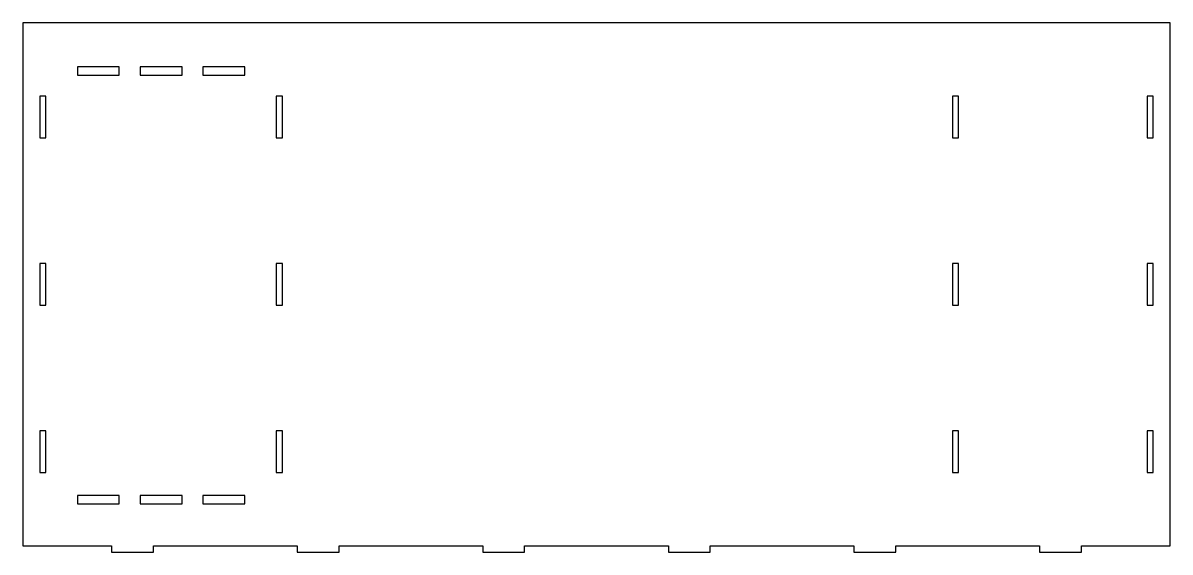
# Model space of a CAD drawing. Header units: millimetres. Extents: x 0 to 548, y -3 to 250.
import ezdxf

# ---------------------------------------------------------------- set-up
doc = ezdxf.new("R2010")
doc.units = ezdxf.units.MM

msp = doc.modelspace()

# ---------------------------------------------------------------- linework, layer by layer
at = {"layer": 'CUT'}
for p, q in [((548, 250), (0, 250)), ((0, 250), (0, 0)), ((548, 0), (548, 250)), ((46, 229), (26, 229)), ((26, 229), (26, 225)), ((26, 225), (46, 225)), ((46, 225), (46, 229)), ((76, 229), (56, 229)), ((56, 229), (56, 225)), ((56, 225), (76, 225)), ((76, 225), (76, 229)), ((106, 229), (86, 229)), ((86, 229), (86, 225)), ((86, 225), (106, 225)), ((106, 225), (106, 229)), ((11, 215), (8, 215)), ((8, 215), (8, 195)), ((11, 195), (11, 215)), ((124, 215), (121, 215)), ((121, 215), (121, 195)), ((124, 195), (124, 215)), ((447, 215), (444, 215)), ((444, 215), (444, 195)), ((447, 195), (447, 215)), ((540, 215), (537, 215)), ((537, 215), (537, 195)), ((540, 195), (540, 215)), ((8, 195), (11, 195)), ((121, 195), (124, 195)), ((444, 195), (447, 195)), ((537, 195), (540, 195)), ((11, 135), (8, 135)), ((8, 135), (8, 115)), ((11, 115), (11, 135)), ((124, 135), (121, 135)), ((121, 135), (121, 115)), ((124, 115), (124, 135)), ((447, 135), (444, 135)), ((444, 135), (444, 115)), ((447, 115), (447, 135)), ((540, 135), (537, 135)), ((537, 135), (537, 115)), ((540, 115), (540, 135)), ((8, 115), (11, 115)), ((121, 115), (124, 115)), ((444, 115), (447, 115)), ((537, 115), (540, 115)), ((11, 55), (8, 55)), ((8, 55), (8, 35)), ((11, 35), (11, 55)), ((124, 55), (121, 55)), ((121, 55), (121, 35)), ((124, 35), (124, 55)), ((447, 55), (444, 55)), ((444, 55), (444, 35)), ((447, 35), (447, 55)), ((540, 55), (537, 55)), ((537, 55), (537, 35)), ((540, 35), (540, 55)), ((8, 35), (11, 35)), ((121, 35), (124, 35)), ((444, 35), (447, 35)), ((537, 35), (540, 35)), ((46, 24), (26, 24)), ((26, 24), (26, 20)), ((46, 20), (46, 24)), ((76, 24), (56, 24)), ((56, 24), (56, 20)), ((76, 20), (76, 24)), ((106, 24), (86, 24)), ((86, 24), (86, 20)), ((106, 20), (106, 24)), ((26, 20), (46, 20)), ((56, 20), (76, 20)), ((86, 20), (106, 20)), ((0, 0), (42.3333, 0)), ((42.3333, 0), (42.3333, -3)), ((62.3333, -3), (62.3333, 0)), ((62.3333, 0), (131, 0)), ((131, 0), (131, -3)), ((151, -3), (151, 0)), ((151, 0), (219.6667, 0)), ((219.6667, 0), (219.6667, -3)), ((239.6667, -3), (239.6667, 0)), ((239.6667, 0), (308.3333, 0)), ((308.3333, 0), (308.3333, -3)), ((328.3333, -3), (328.3333, 0)), ((328.3333, 0), (397, 0)), ((397, 0), (397, -3)), ((417, -3), (417, 0)), ((417, 0), (485.6667, 0)), ((485.6667, 0), (485.6667, -3)), ((505.6667, -3), (505.6667, 0)), ((505.6667, 0), (548, 0)), ((42.3333, -3), (62.3333, -3)), ((131, -3), (151, -3)), ((219.6667, -3), (239.6667, -3)), ((308.3333, -3), (328.3333, -3)), ((397, -3), (417, -3)), ((485.6667, -3), (505.6667, -3))]:
    msp.add_line(p, q, dxfattribs=at)

doc.saveas('drawing.dxf')
